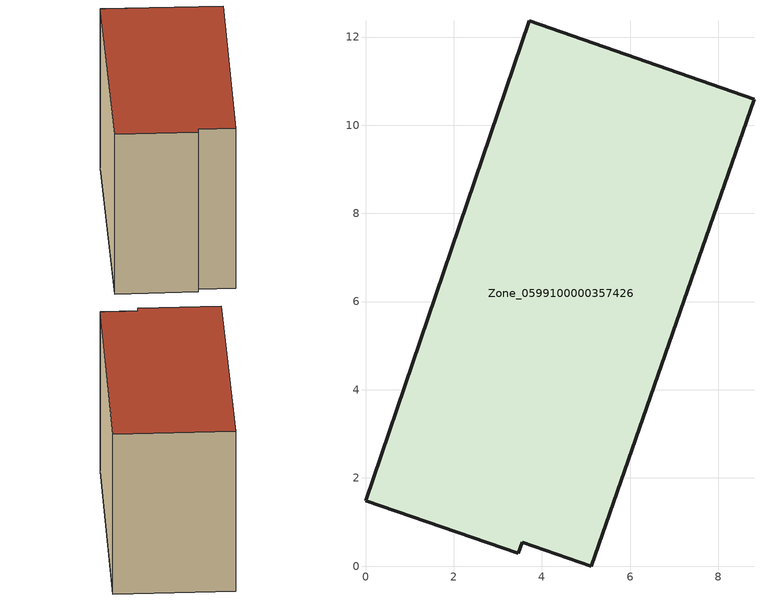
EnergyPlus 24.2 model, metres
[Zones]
Zone_0599100000357426
 floor ground (C_G): 3.71,12.37 8.81,10.59 5.12,0 3.56,0.54 3.47,0.29 0,1.49 z0
 wall outside (C_F): 8.81,10.59 3.71,12.37 0,1.49 3.47,0.29 3.56,0.54 5.12,0 8.81,10.59 z0:7.97
 roof outside (C_R): 3.71,12.37 0,1.49 3.47,0.29 3.56,0.54 5.12,0 8.81,10.59 z7.97
[BUILDING]
Pand.0599100000357426: North Axis=0; Terrain=City; Loads Convergence Tolerance Value=0.04; Temperature Convergence Tolerance Value=0.4; Solar Distribution=FullExterior; Maximum Number of Warmup Days=25; Minimum Number of Warmup Days=1
[Site:Location]
Rotterdam.The.Hague.AP_ZH_NLD Design_Conditions: Latitude=51.96; Longitude=4.45; Time Zone=1; Elevation=-4.5
[SITE:GROUNDTEMPERATURE:BUILDINGSURFACE]
18, 18, 18, 18, 18, 18, 18, 18, 18, 18, 18, 18
[MATERIAL] Thermal Absorptance=0.9; Solar Absorptance=0.7; Visible Absorptance=0.7
Name | Roughness | Thickness | Conductivity | Density | Specific Heat
G.TI.1992-2005 | MediumSmooth | 0.15 | 0.06 | 540 | 1210
F.TI.1992-2005 | Rough | 0.3 | 0.12 | 1920 | 840
R.TI.1992-2005 | MediumRough | 0.2 | 0.08 | 1500 | 1000
[CONSTRUCTION]
C_G: G.TI.1992-2005
C_F: F.TI.1992-2005
C_R: R.TI.1992-2005
[ZONE]
Zone_0599100000357426: Type=1; Multiplier=1; Ceiling Height=Autocalculate; Volume=Autocalculate; Floor Area=autocalculate; Part of Total Floor Area=Yes
[ZONEINFILTRATION:DESIGNFLOWRATE]
Infil_Zone_0599100000357426: Zone or ZoneList or Space or SpaceList=Zone_0599100000357426; Schedule=AlwaysOn; Design Flow Rate Calculation Method=Flow/Area; Flow Rate per Floor Area=0.0015; Constant Term Coefficient=1; Temperature Term Coefficient=0; Velocity Term Coefficient=0; Velocity Squared Term Coefficient=0
[HVACTEMPLATE:ZONE:IDEALLOADSAIRSYSTEM]
Zone_0599100000357426: Maximum Heating Supply Air Temperature=50; Minimum Cooling Supply Air Temperature=13; Maximum Heating Supply Air Humidity Ratio=0.0156; Minimum Cooling Supply Air Humidity Ratio=0.0077; Heating Limit=NoLimit; Cooling Limit=NoLimit; Dehumidification Control Type=ConstantSensibleHeatRatio; Cooling Sensible Heat Ratio=0.7; Dehumidification Setpoint=60; Humidification Control Type=None; Humidification Setpoint=30; Outdoor Air Method=None; Outdoor Air Flow Rate per Person=0.00944; Outdoor Air Flow Rate per Zone Floor Area=0; Outdoor Air Flow Rate per Zone=0; Demand Controlled Ventilation Type=None; Outdoor Air Economizer Type=NoEconomizer; Heat Recovery Type=None; Sensible Heat Recovery Effectiveness=0.7; Latent Heat Recovery Effectiveness=0.65
[ZONECONTROL:THERMOSTAT]
ThermostatControl_Zone_0599100000357426: Zone or ZoneList=Zone_0599100000357426; Control Type Schedule=DualSetpointControlType; Control 1=Thermostat_Zone_0599100000357426; Temperature Difference Between Cutout And Setpoint=0
[THERMOSTATSETPOINT:DUALSETPOINT]
Thermostat_Zone_0599100000357426: Heating Setpoint Temperature Schedule=HeatingSetpoint_Zone_0599100000357426; Cooling Setpoint Temperature Schedule=CoolingSetpoint_Zone_0599100000357426
[SCHEDULE:COMPACT]
HeatingSetpoint_Zone_0599100000357426: Through: 12/31, For: AllDays, Until: 24:00, 21
CoolingSetpoint_Zone_0599100000357426: Through: 12/31, For: AllDays, Until: 24:00, 24
DualSetpointControlType: Through: 12/31, For: AllDays, Until: 24:00, 4
AlwaysOn: Through: 12/31, For: AllDays, Until: 24:00, 1
